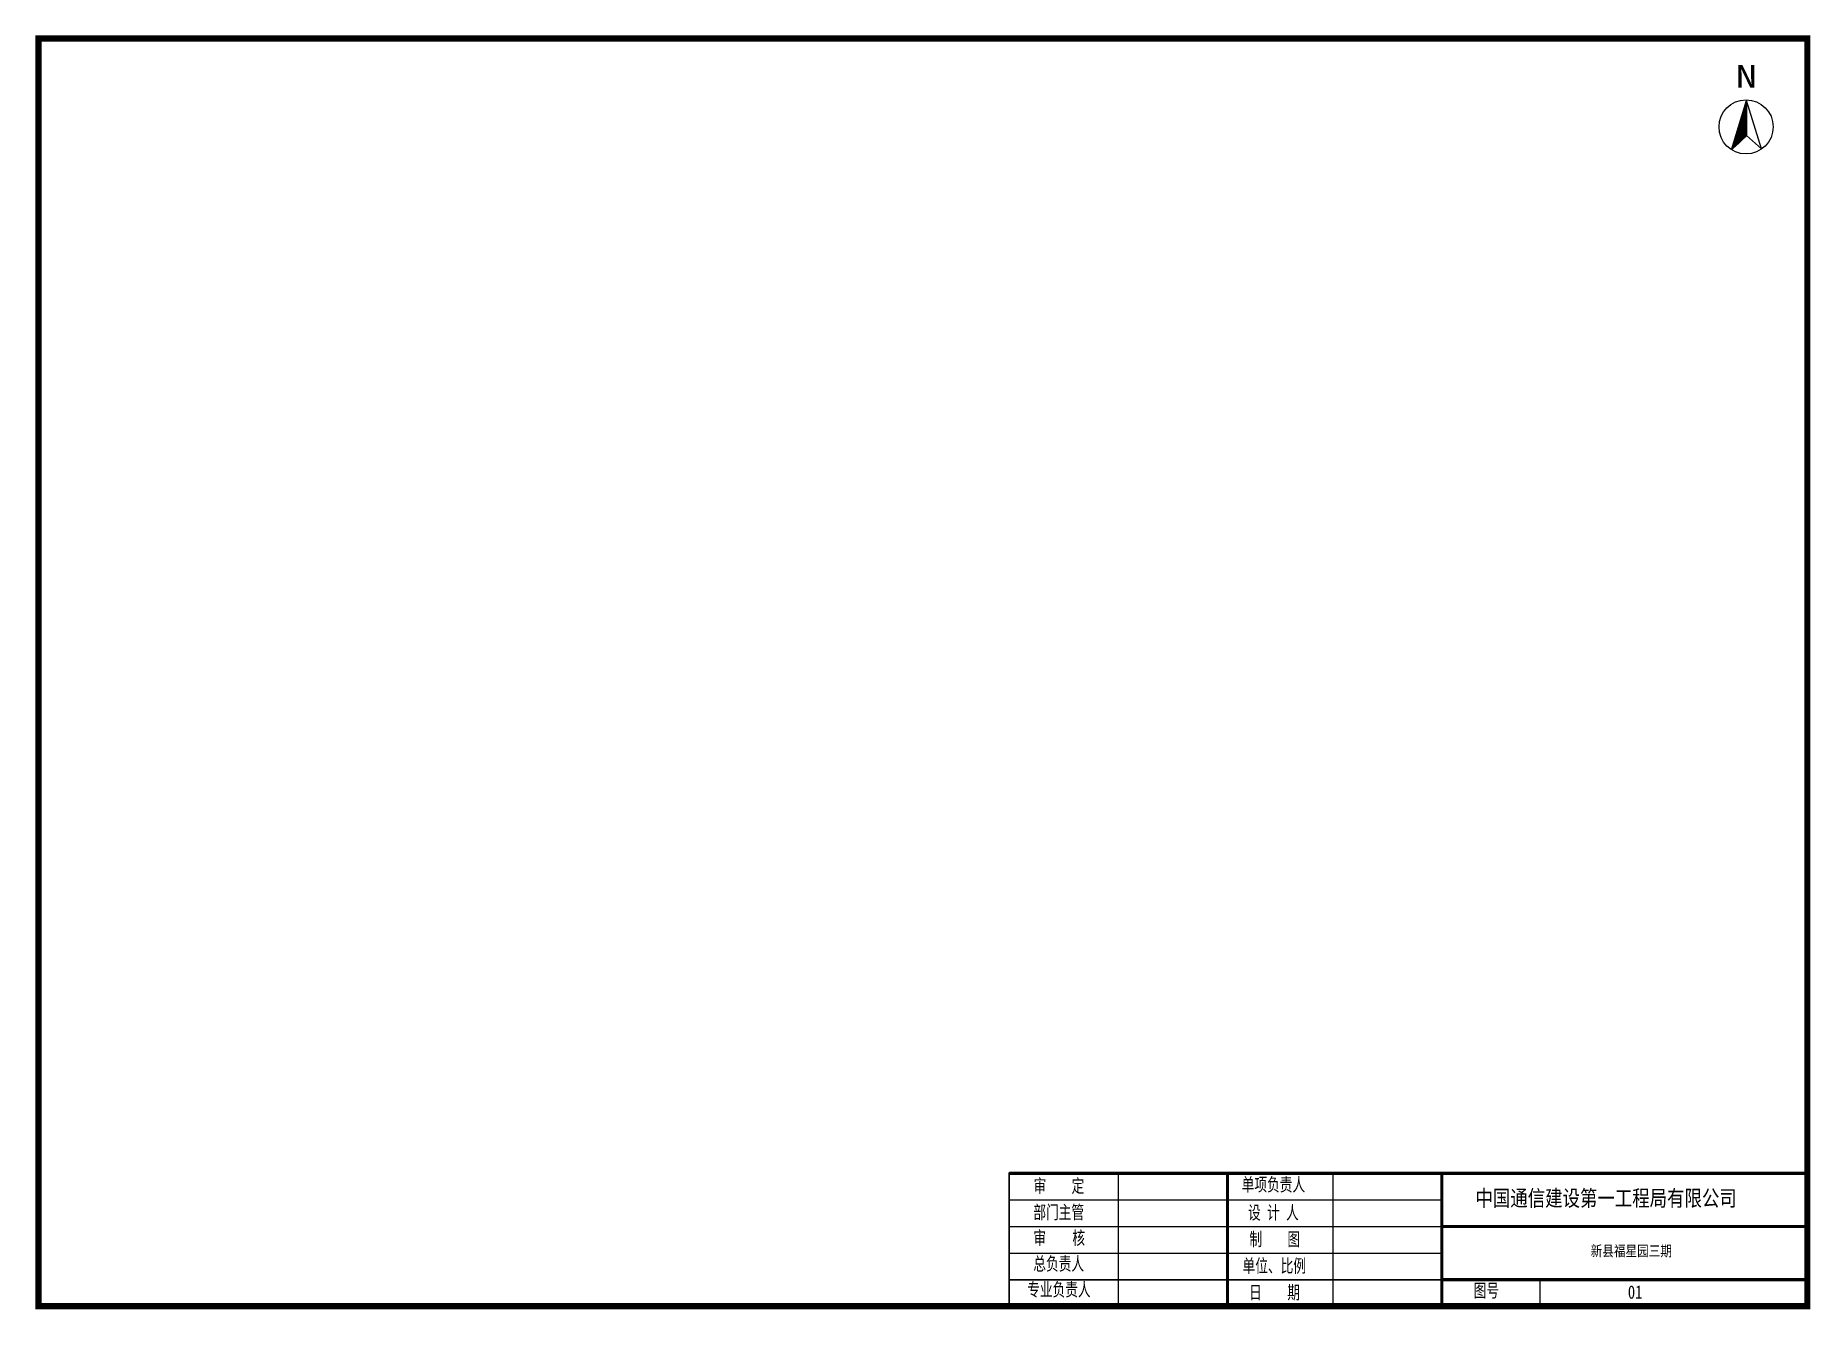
# Model space of a CAD drawing. Header units: millimetres. Extents: x 22949 to 23343, y -8916 to -8634.
import ezdxf
from ezdxf.enums import TextEntityAlignment as Align

# ---------------------------------------------------------------- set-up
doc = ezdxf.new("R2010")
doc.units = ezdxf.units.MM
doc.layers.add('2_RDCAD', color=1, linetype='Continuous')
doc.styles.add('CHINESE_H', font='', dxfattribs={"width": 0.8})
doc.styles.add('HZ', font='TXT', dxfattribs={"width": 0.7, "bigfont": 'HZTXT'})
doc.styles.add('宋体', font='', dxfattribs={"height": 3})
doc.styles.get('CHINESE_H').set_extended_font_data('SimSun')
doc.styles.get('宋体').set_extended_font_data('宋体')

# ---------------------------------------------------------------- blocks, each defined once
blk = doc.blocks.new('*X1')
at = {"color": 0}
for p, q in [((5.41, 12.53), (6, 13.12)), ((5.42, 12.56), (6, 13.14)), ((5.43, 12.61), (6, 13.18)), ((5.43, 12.59), (6, 13.16)), ((5.44, 12.64), (6, 13.19)), ((5.45, 12.66), (6, 13.21)), ((5.46, 12.69), (6, 13.23)), ((5.47, 12.74), (6, 13.27)), ((5.47, 12.71), (6, 13.25)), ((5.48, 12.76), (6, 13.28)), ((5.49, 12.79), (6, 13.3)), ((5.5, 12.82), (6, 13.32)), ((5.51, 12.87), (6, 13.35)), ((5.51, 12.84), (6, 13.34)), ((5.52, 12.89), (6, 13.37)), ((5.53, 12.92), (6, 13.39)), ((5.54, 12.97), (6, 13.42)), ((5.54, 12.94), (6, 13.41)), ((5.55, 12.99), (6, 13.44)), ((5.56, 13.02), (6, 13.46)), ((5.57, 13.05), (6, 13.48)), ((5.58, 13.1), (6, 13.51)), ((5.58, 13.07), (6, 13.49)), ((5.59, 13.12), (6, 13.53)), ((5.6, 13.15), (6, 13.55)), ((5.61, 13.17), (6, 13.57)), ((5.62, 13.22), (6, 13.6)), ((5.62, 13.2), (6, 13.58)), ((5.63, 13.25), (6, 13.62)), ((5.64, 13.28), (6, 13.64)), ((5.65, 13.3), (6, 13.65)), ((5.66, 13.35), (6, 13.69)), ((5.66, 13.33), (6, 13.67)), ((5.67, 13.38), (6, 13.71)), ((5.68, 13.4), (6, 13.72)), ((5.69, 13.45), (6, 13.76)), ((5.69, 13.43), (6, 13.74)), ((5.7, 13.48), (6, 13.78)), ((5.71, 13.51), (6, 13.8)), ((5.72, 13.53), (6, 13.81)), ((5.73, 13.58), (6, 13.85)), ((5.73, 13.56), (6, 13.83)), ((5.74, 13.61), (6, 13.87)), ((5.75, 13.63), (6, 13.88)), ((5.76, 13.66), (6, 13.9)), ((5.77, 13.71), (6, 13.94)), ((5.77, 13.69), (6, 13.92)), ((5.78, 13.74), (6, 13.95)), ((5.79, 13.76), (6, 13.97)), ((5.8, 13.81), (6, 14.01)), ((5.8, 13.79), (6, 13.99)), ((5.81, 13.84), (6, 14.03)), ((5.82, 13.86), (6, 14.04)), ((5.83, 13.89), (6, 14.06)), ((5.84, 13.94), (6, 14.1)), ((5.84, 13.92), (6, 14.08)), ((5.85, 13.97), (6, 14.11)), ((5.86, 13.99), (6, 14.13)), ((5.87, 14.02), (6, 14.15)), ((5.88, 14.07), (6, 14.18)), ((5.88, 14.04), (6, 14.17)), ((5.89, 14.09), (6, 14.2)), ((5.9, 14.12), (6, 14.22)), ((5.91, 14.15), (6, 14.24)), ((5.92, 14.2), (6, 14.27)), ((5.92, 14.17), (6, 14.26)), ((5.93, 14.22), (6, 14.29)), ((5.94, 14.25), (6, 14.31)), ((5.95, 14.3), (6, 14.34)), ((5.95, 14.27), (6, 14.33)), ((5.96, 14.32), (6, 14.36)), ((5.97, 14.35), (6, 14.38)), ((5.98, 14.38), (6, 14.4)), ((5.99, 14.43), (6, 14.43)), ((5.99, 14.4), (6, 14.41)), ((2.49, 3.08), (6, 6.58)), ((2.49, 3.05), (6, 6.57)), ((2.5, 3.1), (6, 6.6)), ((2.51, 3.13), (6, 6.62)), ((2.52, 3.15), (6, 6.64)), ((2.53, 3.21), (6, 6.67)), ((2.53, 3.18), (6, 6.65)), ((2.54, 3.23), (6, 6.69)), ((2.55, 3.26), (6, 6.71)), ((2.56, 3.31), (6, 6.74)), ((2.56, 3.28), (6, 6.72)), ((2.57, 3.33), (6, 6.76)), ((2.58, 3.36), (6, 6.78)), ((2.59, 3.38), (6, 6.8)), ((2.6, 3.44), (6, 6.83)), ((2.6, 3.41), (6, 6.81)), ((2.61, 3.46), (6, 6.85)), ((2.62, 3.49), (6, 6.87)), ((2.63, 3.51), (6, 6.88)), ((2.64, 3.56), (6, 6.92)), ((2.64, 3.54), (6, 6.9)), ((2.65, 3.59), (6, 6.94)), ((2.66, 3.61), (6, 6.95)), ((2.67, 3.64), (6, 6.97)), ((2.68, 3.69), (6, 7.01)), ((2.68, 3.67), (6, 6.99)), ((2.69, 3.72), (6, 7.02)), ((2.7, 3.74), (6, 7.04)), ((2.71, 3.79), (6, 7.08)), ((2.71, 3.77), (6, 7.06)), ((2.72, 3.82), (6, 7.1)), ((2.73, 3.84), (6, 7.11)), ((2.74, 3.87), (6, 7.13)), ((2.75, 3.92), (6, 7.17)), ((2.75, 3.9), (6, 7.15)), ((2.76, 3.95), (6, 7.18)), ((2.77, 3.97), (6, 7.2)), ((2.78, 4), (6, 7.22)), ((2.79, 4.05), (6, 7.25)), ((2.79, 4.02), (6, 7.24)), ((2.8, 4.07), (6, 7.27)), ((2.81, 4.1), (6, 7.29)), ((2.82, 4.13), (6, 7.31)), ((2.83, 4.18), (6, 7.34)), ((2.83, 4.15), (6, 7.33)), ((2.84, 4.2), (6, 7.36)), ((2.85, 4.23), (6, 7.38)), ((2.86, 4.28), (6, 7.41)), ((2.86, 4.25), (6, 7.4)), ((2.87, 4.3), (6, 7.43)), ((2.88, 4.33), (6, 7.45)), ((2.89, 4.36), (6, 7.47)), ((2.9, 4.41), (6, 7.5)), ((2.9, 4.38), (6, 7.48)), ((2.91, 4.43), (6, 7.52)), ((2.92, 4.46), (6, 7.54)), ((2.93, 4.48), (6, 7.56)), ((2.94, 4.53), (6, 7.59)), ((2.94, 4.51), (6, 7.57)), ((2.95, 4.56), (6, 7.61)), ((2.96, 4.59), (6, 7.63)), ((2.97, 4.64), (6, 7.66)), ((2.97, 4.61), (6, 7.64)), ((2.98, 4.66), (6, 7.68)), ((2.99, 4.69), (6, 7.7)), ((3, 4.71), (6, 7.71)), ((3.01, 4.76), (6, 7.75)), ((3.01, 4.74), (6, 7.73)), ((3.02, 4.79), (6, 7.77)), ((3.03, 4.82), (6, 7.79)), ((3.04, 4.84), (6, 7.8)), ((3.05, 4.89), (6, 7.84)), ((3.05, 4.87), (6, 7.82)), ((3.06, 4.92), (6, 7.86)), ((3.07, 4.94), (6, 7.87)), ((3.08, 4.97), (6, 7.89)), ((3.09, 5.02), (6, 7.93)), ((3.09, 4.99), (6, 7.91)), ((3.1, 5.05), (6, 7.94)), ((3.11, 5.07), (6, 7.96)), ((3.12, 5.12), (6, 8)), ((3.12, 5.1), (6, 7.98)), ((3.13, 5.15), (6, 8.01)), ((3.14, 5.17), (6, 8.03)), ((3.15, 5.2), (6, 8.05)), ((3.16, 5.25), (6, 8.09)), ((3.16, 5.22), (6, 8.07)), ((3.17, 5.28), (6, 8.1)), ((3.18, 5.3), (6, 8.12)), ((3.19, 5.33), (6, 8.14)), ((3.2, 5.38), (6, 8.17)), ((3.2, 5.35), (6, 8.16)), ((3.21, 5.4), (6, 8.19)), ((3.22, 5.43), (6, 8.21)), ((3.23, 5.48), (6, 8.24)), ((3.23, 5.45), (6, 8.23)), ((3.24, 5.51), (6, 8.26)), ((3.25, 5.53), (6, 8.28)), ((3.26, 5.56), (6, 8.3)), ((3.27, 5.61), (6, 8.33)), ((3.27, 5.58), (6, 8.32)), ((3.28, 5.63), (6, 8.35)), ((3.29, 5.66), (6, 8.37)), ((3.3, 5.68), (6, 8.39)), ((3.31, 5.74), (6, 8.42)), ((3.31, 5.71), (6, 8.4)), ((3.32, 5.76), (6, 8.44)), ((3.33, 5.79), (6, 8.46)), ((3.34, 5.81), (6, 8.47)), ((3.35, 5.86), (6, 8.51)), ((3.35, 5.84), (6, 8.49)), ((3.36, 5.89), (6, 8.53)), ((3.37, 5.91), (6, 8.55)), ((3.38, 5.97), (6, 8.58)), ((3.38, 5.94), (6, 8.56)), ((3.39, 5.99), (6, 8.6)), ((3.4, 6.02), (6, 8.62)), ((3.41, 6.04), (6, 8.63)), ((3.42, 6.09), (6, 8.67)), ((3.42, 6.07), (6, 8.65)), ((3.43, 6.12), (6, 8.69)), ((3.44, 6.14), (6, 8.7)), ((3.45, 6.17), (6, 8.72)), ((3.46, 6.22), (6, 8.76)), ((3.46, 6.2), (6, 8.74)), ((3.47, 6.25), (6, 8.78)), ((3.48, 6.27), (6, 8.79)), ((3.49, 6.3), (6, 8.81)), ((3.5, 6.35), (6, 8.85)), ((3.5, 6.32), (6, 8.83)), ((3.51, 6.37), (6, 8.86)), ((3.52, 6.4), (6, 8.88)), ((3.53, 6.45), (6, 8.92)), ((3.53, 6.43), (6, 8.9)), ((3.54, 6.48), (6, 8.93)), ((3.55, 6.5), (6, 8.95)), ((3.56, 6.53), (6, 8.97)), ((3.57, 6.58), (6, 9)), ((3.57, 6.55), (6, 8.99)), ((3.58, 6.6), (6, 9.02)), ((3.59, 6.63), (6, 9.04)), ((3.6, 6.66), (6, 9.06)), ((3.61, 6.71), (6, 9.09)), ((3.61, 6.68), (6, 9.08)), ((3.62, 6.73), (6, 9.11)), ((3.63, 6.76), (6, 9.13)), ((3.64, 6.81), (6, 9.16)), ((3.64, 6.78), (6, 9.15)), ((3.65, 6.83), (6, 9.18)), ((3.66, 6.86), (6, 9.2)), ((3.67, 6.89), (6, 9.22)), ((3.68, 6.94), (6, 9.25)), ((3.68, 6.91), (6, 9.23)), ((3.69, 6.96), (6, 9.27)), ((3.7, 6.99), (6, 9.29)), ((3.71, 7.01), (6, 9.31)), ((3.72, 7.06), (6, 9.34)), ((3.72, 7.04), (6, 9.32)), ((3.73, 7.09), (6, 9.36)), ((3.74, 7.12), (6, 9.38)), ((3.75, 7.14), (6, 9.39)), ((3.76, 7.19), (6, 9.43)), ((3.76, 7.17), (6, 9.41)), ((3.77, 7.22), (6, 9.45)), ((3.78, 7.24), (6, 9.46)), ((3.79, 7.29), (6, 9.5)), ((3.79, 7.27), (6, 9.48)), ((3.8, 7.32), (6, 9.52)), ((3.81, 7.35), (6, 9.54)), ((3.82, 7.37), (6, 9.55)), ((3.83, 7.42), (6, 9.59)), ((3.83, 7.4), (6, 9.57)), ((3.84, 7.45), (6, 9.61)), ((3.85, 7.47), (6, 9.62)), ((3.86, 7.5), (6, 9.64)), ((3.87, 7.55), (6, 9.68)), ((3.87, 7.52), (6, 9.66)), ((3.88, 7.58), (6, 9.69)), ((3.89, 7.6), (6, 9.71)), ((3.9, 7.63), (6, 9.73)), ((3.91, 7.68), (6, 9.76)), ((3.91, 7.65), (6, 9.75)), ((3.92, 7.7), (6, 9.78)), ((3.93, 7.73), (6, 9.8)), ((3.94, 7.78), (6, 9.84)), ((3.94, 7.75), (6, 9.82)), ((3.95, 7.81), (6, 9.85)), ((3.96, 7.83), (6, 9.87)), ((3.97, 7.86), (6, 9.89)), ((3.98, 7.91), (6, 9.92)), ((3.98, 7.88), (6, 9.91)), ((3.99, 7.93), (6, 9.94)), ((4, 7.96), (6, 9.96)), ((4.01, 7.98), (6, 9.98)), ((4.02, 8.04), (6, 10.01)), ((4.02, 8.01), (6, 9.99)), ((4.03, 8.06), (6, 10.03)), ((4.04, 8.09), (6, 10.05)), ((4.05, 8.14), (6, 10.08)), ((4.05, 8.11), (6, 10.07)), ((4.06, 8.16), (6, 10.1)), ((4.07, 8.19), (6, 10.12)), ((4.08, 8.22), (6, 10.14)), ((4.09, 8.27), (6, 10.17)), ((4.09, 8.24), (6, 10.15)), ((4.1, 8.29), (6, 10.19)), ((4.11, 8.32), (6, 10.21)), ((4.12, 8.34), (6, 10.22)), ((4.13, 8.39), (6, 10.26)), ((4.13, 8.37), (6, 10.24)), ((4.14, 8.42), (6, 10.28)), ((4.15, 8.45), (6, 10.3)), ((4.16, 8.47), (6, 10.31)), ((4.17, 8.52), (6, 10.35)), ((4.17, 8.5), (6, 10.33)), ((4.18, 8.55), (6, 10.37)), ((4.19, 8.57), (6, 10.38)), ((4.2, 8.62), (6, 10.42)), ((4.2, 8.6), (6, 10.4)), ((4.21, 8.65), (6, 10.44)), ((4.22, 8.68), (6, 10.45)), ((4.23, 8.7), (6, 10.47)), ((4.24, 8.75), (6, 10.51)), ((4.24, 8.73), (6, 10.49)), ((4.25, 8.78), (6, 10.53)), ((4.26, 8.8), (6, 10.54)), ((4.27, 8.83), (6, 10.56)), ((4.28, 8.88), (6, 10.6)), ((4.28, 8.85), (6, 10.58)), ((4.29, 8.91), (6, 10.61)), ((4.3, 8.93), (6, 10.63)), ((4.31, 8.98), (6, 10.67)), ((4.31, 8.96), (6, 10.65)), ((4.32, 9.01), (6, 10.68)), ((4.33, 9.03), (6, 10.7)), ((4.34, 9.06), (6, 10.72)), ((4.35, 9.11), (6, 10.75)), ((4.35, 9.08), (6, 10.74)), ((4.36, 9.14), (6, 10.77)), ((4.37, 9.16), (6, 10.79)), ((4.38, 9.19), (6, 10.81)), ((4.39, 9.24), (6, 10.84)), ((4.39, 9.21), (6, 10.83)), ((4.4, 9.26), (6, 10.86)), ((4.41, 9.29), (6, 10.88)), ((4.42, 9.31), (6, 10.9)), ((4.43, 9.37), (6, 10.93)), ((4.43, 9.34), (6, 10.91)), ((4.44, 9.39), (6, 10.95)), ((4.45, 9.42), (6, 10.97)), ((4.46, 9.47), (6, 11)), ((4.46, 9.44), (6, 10.98)), ((4.47, 9.49), (6, 11.02)), ((4.48, 9.52), (6, 11.04)), ((4.49, 9.54), (6, 11.06)), ((4.5, 9.6), (6, 11.09)), ((4.5, 9.57), (6, 11.07)), ((4.51, 9.62), (6, 11.11)), ((4.52, 9.65), (6, 11.13)), ((4.53, 9.67), (6, 11.14)), ((4.54, 9.72), (6, 11.18)), ((4.54, 9.7), (6, 11.16)), ((4.55, 9.75), (6, 11.2)), ((4.56, 9.77), (6, 11.21)), ((4.57, 9.8), (6, 11.23)), ((4.58, 9.85), (6, 11.27)), ((4.58, 9.83), (6, 11.25)), ((4.59, 9.88), (6, 11.29)), ((4.6, 9.9), (6, 11.3)), ((4.61, 9.95), (6, 11.34)), ((4.61, 9.93), (6, 11.32)), ((4.62, 9.98), (6, 11.36)), ((4.63, 10), (6, 11.37)), ((4.64, 10.03), (6, 11.39)), ((4.65, 10.08), (6, 11.43)), ((4.65, 10.06), (6, 11.41)), ((4.66, 10.11), (6, 11.44)), ((4.67, 10.13), (6, 11.46)), ((4.68, 10.16), (6, 11.48)), ((4.69, 10.21), (6, 11.52)), ((4.69, 10.18), (6, 11.5)), ((4.7, 10.23), (6, 11.53)), ((4.71, 10.26), (6, 11.55)), ((4.72, 10.31), (6, 11.59)), ((4.72, 10.29), (6, 11.57)), ((4.73, 10.34), (6, 11.6)), ((4.74, 10.36), (6, 11.62)), ((4.75, 10.39), (6, 11.64)), ((4.76, 10.44), (6, 11.67)), ((4.76, 10.41), (6, 11.66)), ((4.77, 10.46), (6, 11.69)), ((4.78, 10.49), (6, 11.71)), ((4.79, 10.52), (6, 11.73)), ((4.8, 10.57), (6, 11.76)), ((4.8, 10.54), (6, 11.74)), ((4.81, 10.59), (6, 11.78)), ((4.82, 10.62), (6, 11.8)), ((4.83, 10.64), (6, 11.82)), ((4.84, 10.69), (6, 11.85)), ((4.84, 10.67), (6, 11.83)), ((4.85, 10.72), (6, 11.87)), ((4.86, 10.75), (6, 11.89)), ((4.87, 10.8), (6, 11.92)), ((4.87, 10.77), (6, 11.9)), ((4.88, 10.82), (6, 11.94)), ((4.89, 10.85), (6, 11.96)), ((4.9, 10.87), (6, 11.97)), ((4.91, 10.92), (6, 12.01)), ((4.91, 10.9), (6, 11.99)), ((4.92, 10.95), (6, 12.03)), ((4.93, 10.98), (6, 12.05)), ((4.94, 11), (6, 12.06)), ((4.95, 11.05), (6, 12.1)), ((4.95, 11.03), (6, 12.08)), ((4.96, 11.08), (6, 12.12)), ((4.97, 11.1), (6, 12.13)), ((4.98, 11.15), (6, 12.17)), ((4.98, 11.13), (6, 12.15)), ((4.99, 11.18), (6, 12.19)), ((5, 11.21), (6, 12.2)), ((5.01, 11.23), (6, 12.22)), ((5.02, 11.28), (6, 12.26)), ((5.02, 11.26), (6, 12.24)), ((5.03, 11.31), (6, 12.28)), ((5.04, 11.33), (6, 12.29)), ((5.05, 11.36), (6, 12.31)), ((5.06, 11.41), (6, 12.35)), ((5.06, 11.38), (6, 12.33)), ((5.07, 11.44), (6, 12.36)), ((5.08, 11.46), (6, 12.38)), ((5.09, 11.49), (6, 12.4)), ((5.1, 11.54), (6, 12.43)), ((5.1, 11.51), (6, 12.42)), ((5.11, 11.56), (6, 12.45)), ((5.12, 11.59), (6, 12.47)), ((5.13, 11.64), (6, 12.5)), ((5.13, 11.61), (6, 12.49)), ((5.14, 11.67), (6, 12.52)), ((5.15, 11.69), (6, 12.54)), ((5.16, 11.72), (6, 12.56)), ((5.17, 11.77), (6, 12.59)), ((5.17, 11.74), (6, 12.58)), ((5.18, 11.79), (6, 12.61)), ((5.19, 11.82), (6, 12.63)), ((5.2, 11.84), (6, 12.65)), ((5.21, 11.9), (6, 12.68)), ((5.21, 11.87), (6, 12.66)), ((5.22, 11.92), (6, 12.7)), ((5.23, 11.95), (6, 12.72)), ((5.24, 11.97), (6, 12.73)), ((5.25, 12.02), (6, 12.77)), ((5.25, 12), (6, 12.75)), ((5.26, 12.05), (6, 12.79)), ((5.27, 12.07), (6, 12.81)), ((5.28, 12.13), (6, 12.84)), ((5.28, 12.1), (6, 12.82)), ((5.29, 12.15), (6, 12.86)), ((5.3, 12.18), (6, 12.88)), ((5.31, 12.2), (6, 12.89)), ((5.32, 12.25), (6, 12.93)), ((5.32, 12.23), (6, 12.91)), ((5.33, 12.28), (6, 12.95)), ((5.34, 12.3), (6, 12.96)), ((5.35, 12.33), (6, 12.98)), ((5.36, 12.38), (6, 13.02)), ((5.36, 12.36), (6, 13)), ((5.37, 12.41), (6, 13.04)), ((5.38, 12.43), (6, 13.05)), ((5.39, 12.48), (6, 13.09)), ((5.39, 12.46), (6, 13.07)), ((5.4, 12.51), (6, 13.11)), ((0.37, -3.8), (6, 1.83)), ((0.37, -3.82), (6, 1.81)), ((0.38, -3.77), (6, 1.85)), ((0.39, -3.75), (6, 1.86)), ((0.4, -3.7), (6, 1.9)), ((0.4, -3.72), (6, 1.88)), ((0.41, -3.67), (6, 1.92)), ((0.42, -3.65), (6, 1.93)), ((0.43, -3.62), (6, 1.95)), ((0.44, -3.57), (6, 1.99)), ((0.44, -3.59), (6, 1.97)), ((0.45, -3.54), (6, 2)), ((0.46, -3.52), (6, 2.02)), ((0.47, -3.49), (6, 2.04)), ((0.48, -3.44), (6, 2.08)), ((0.48, -3.47), (6, 2.06)), ((0.49, -3.42), (6, 2.09)), ((0.5, -3.39), (6, 2.11)), ((0.5, -3.71), (6, 1.79)), ((0.51, -3.36), (6, 2.13)), ((0.52, -3.31), (6, 2.16)), ((0.52, -3.34), (6, 2.15)), ((0.53, -3.29), (6, 2.18)), ((0.54, -3.26), (6, 2.2)), ((0.55, -3.21), (6, 2.23)), ((0.55, -3.24), (6, 2.22)), ((0.56, -3.19), (6, 2.25)), ((0.57, -3.16), (6, 2.27)), ((0.58, -3.13), (6, 2.29)), ((0.59, -3.08), (6, 2.32)), ((0.59, -3.11), (6, 2.3)), ((0.6, -3.06), (6, 2.34)), ((0.61, -3.03), (6, 2.36)), ((0.62, -3.01), (6, 2.38)), ((0.63, -2.95), (6, 2.41)), ((0.63, -2.98), (6, 2.39)), ((0.64, -2.93), (6, 2.43)), ((0.65, -2.9), (6, 2.45)), ((0.66, -2.88), (6, 2.46)), ((0.67, -2.83), (6, 2.5)), ((0.67, -2.85), (6, 2.48)), ((0.68, -2.8), (6, 2.52)), ((0.69, -2.78), (6, 2.53)), ((0.7, -2.72), (6, 2.57)), ((0.7, -2.75), (6, 2.55)), ((0.71, -2.7), (6, 2.59)), ((0.72, -2.67), (6, 2.61)), ((0.73, -2.65), (6, 2.62)), ((0.74, -2.6), (6, 2.66)), ((0.74, -2.62), (6, 2.64)), ((0.75, -2.57), (6, 2.68)), ((0.76, -2.55), (6, 2.69)), ((0.77, -2.52), (6, 2.71)), ((0.77, -3.45), (6, 1.77)), ((0.78, -2.47), (6, 2.75)), ((0.78, -2.49), (6, 2.73)), ((0.79, -2.44), (6, 2.76)), ((0.8, -2.42), (6, 2.78)), ((0.81, -2.37), (6, 2.82)), ((0.81, -2.39), (6, 2.8)), ((0.82, -2.34), (6, 2.84)), ((0.83, -2.32), (6, 2.85)), ((0.84, -2.29), (6, 2.87)), ((0.85, -2.24), (6, 2.91)), ((0.85, -2.26), (6, 2.89)), ((0.86, -2.21), (6, 2.92)), ((0.87, -2.19), (6, 2.94)), ((0.88, -2.16), (6, 2.96)), ((0.89, -2.11), (6, 2.99)), ((0.89, -2.14), (6, 2.98)), ((0.9, -2.09), (6, 3.01)), ((0.91, -2.06), (6, 3.03)), ((0.92, -2.03), (6, 3.05)), ((0.93, -1.98), (6, 3.08)), ((0.93, -2.01), (6, 3.07)), ((0.94, -1.96), (6, 3.1)), ((0.95, -1.93), (6, 3.12)), ((0.96, -1.88), (6, 3.15)), ((0.96, -1.91), (6, 3.14)), ((0.97, -1.86), (6, 3.17)), ((0.98, -1.83), (6, 3.19)), ((0.99, -1.8), (6, 3.21)), ((1, -1.75), (6, 3.24)), ((1, -1.78), (6, 3.22)), ((1.01, -1.73), (6, 3.26)), ((1.02, -1.7), (6, 3.28)), ((1.03, -1.68), (6, 3.29)), ((1.04, -1.63), (6, 3.33)), ((1.04, -1.65), (6, 3.31)), ((1.04, -3.2), (6, 1.76)), ((1.05, -1.6), (6, 3.35)), ((1.06, -1.57), (6, 3.37)), ((1.07, -1.55), (6, 3.38)), ((1.08, -1.5), (6, 3.42)), ((1.08, -1.52), (6, 3.4)), ((1.09, -1.47), (6, 3.44)), ((1.1, -1.45), (6, 3.45)), ((1.11, -1.4), (6, 3.49)), ((1.11, -1.42), (6, 3.47)), ((1.12, -1.37), (6, 3.51)), ((1.13, -1.34), (6, 3.52)), ((1.14, -1.32), (6, 3.54)), ((1.15, -1.27), (6, 3.58)), ((1.15, -1.29), (6, 3.56)), ((1.16, -1.24), (6, 3.6)), ((1.17, -1.22), (6, 3.61)), ((1.18, -1.19), (6, 3.63)), ((1.19, -1.14), (6, 3.67)), ((1.19, -1.17), (6, 3.65)), ((1.2, -1.11), (6, 3.68)), ((1.21, -1.09), (6, 3.7)), ((1.22, -1.04), (6, 3.74)), ((1.22, -1.06), (6, 3.72)), ((1.23, -1.01), (6, 3.75)), ((1.24, -0.99), (6, 3.77)), ((1.25, -0.96), (6, 3.79)), ((1.26, -0.91), (6, 3.83)), ((1.26, -0.94), (6, 3.81)), ((1.27, -0.88), (6, 3.84)), ((1.28, -0.86), (6, 3.86)), ((1.29, -0.83), (6, 3.88)), ((1.3, -0.78), (6, 3.91)), ((1.3, -0.81), (6, 3.9)), ((1.31, -0.76), (6, 3.93)), ((1.32, -0.73), (6, 3.95)), ((1.32, -2.94), (6, 1.74)), ((1.33, -0.71), (6, 3.97)), ((1.34, -0.65), (6, 4)), ((1.34, -0.68), (6, 3.98)), ((1.35, -0.63), (6, 4.02)), ((1.36, -0.6), (6, 4.04)), ((1.37, -0.55), (6, 4.07)), ((1.37, -0.58), (6, 4.06)), ((1.38, -0.53), (6, 4.09)), ((1.39, -0.5), (6, 4.11)), ((1.4, -0.48), (6, 4.13)), ((1.41, -0.42), (6, 4.16)), ((1.41, -0.45), (6, 4.14)), ((1.42, -0.4), (6, 4.18)), ((1.43, -0.37), (6, 4.2)), ((1.44, -0.35), (6, 4.21)), ((1.45, -0.3), (6, 4.25)), ((1.45, -0.32), (6, 4.23)), ((1.46, -0.27), (6, 4.27)), ((1.47, -0.25), (6, 4.28)), ((1.48, -0.19), (6, 4.32)), ((1.48, -0.22), (6, 4.3)), ((1.49, -0.17), (6, 4.34)), ((1.5, -0.14), (6, 4.36)), ((1.51, -0.12), (6, 4.37)), ((1.52, -0.07), (6, 4.41)), ((1.52, -0.09), (6, 4.39)), ((1.53, -0.04), (6, 4.43)), ((1.54, -0.02), (6, 4.44)), ((1.55, 0.01), (6, 4.46)), ((1.56, 0.06), (6, 4.5)), ((1.56, 0.04), (6, 4.48)), ((1.57, 0.09), (6, 4.51)), ((1.58, 0.11), (6, 4.53)), ((1.59, 0.14), (6, 4.55)), ((1.59, -2.69), (6, 1.72)), ((1.6, 0.19), (6, 4.59)), ((1.6, 0.16), (6, 4.57)), ((1.61, 0.21), (6, 4.6)), ((1.62, 0.24), (6, 4.62)), ((1.63, 0.29), (6, 4.66)), ((1.63, 0.27), (6, 4.64)), ((1.64, 0.32), (6, 4.67)), ((1.65, 0.34), (6, 4.69)), ((1.66, 0.37), (6, 4.71)), ((1.67, 0.42), (6, 4.74)), ((1.67, 0.39), (6, 4.73)), ((1.68, 0.44), (6, 4.76)), ((1.69, 0.47), (6, 4.78)), ((1.7, 0.5), (6, 4.8)), ((1.71, 0.55), (6, 4.83)), ((1.71, 0.52), (6, 4.82)), ((1.72, 0.57), (6, 4.85)), ((1.73, 0.6), (6, 4.87)), ((1.74, 0.62), (6, 4.89)), ((1.75, 0.67), (6, 4.92)), ((1.75, 0.65), (6, 4.9)), ((1.76, 0.7), (6, 4.94)), ((1.77, 0.73), (6, 4.96)), ((1.78, 0.78), (6, 4.99)), ((1.78, 0.75), (6, 4.97)), ((1.79, 0.8), (6, 5.01)), ((1.8, 0.83), (6, 5.03)), ((1.81, 0.85), (6, 5.05)), ((1.82, 0.9), (6, 5.08)), ((1.82, 0.88), (6, 5.06)), ((1.83, 0.93), (6, 5.1)), ((1.84, 0.96), (6, 5.12)), ((1.85, 0.98), (6, 5.13)), ((1.86, 1.03), (6, 5.17)), ((1.86, 1.01), (6, 5.15)), ((1.86, -2.43), (6, 1.7)), ((1.87, 1.06), (6, 5.19)), ((1.88, 1.08), (6, 5.2)), ((1.89, 1.13), (6, 5.24)), ((1.89, 1.11), (6, 5.22)), ((1.9, 1.16), (6, 5.26)), ((1.91, 1.19), (6, 5.27)), ((1.92, 1.21), (6, 5.29)), ((1.93, 1.26), (6, 5.33)), ((1.93, 1.24), (6, 5.31)), ((1.94, 1.29), (6, 5.35)), ((1.95, 1.31), (6, 5.36)), ((1.96, 1.34), (6, 5.38)), ((1.97, 1.39), (6, 5.42)), ((1.97, 1.36), (6, 5.4)), ((1.98, 1.42), (6, 5.43)), ((1.99, 1.44), (6, 5.45)), ((2, 1.47), (6, 5.47)), ((2.01, 1.52), (6, 5.5)), ((2.01, 1.49), (6, 5.49)), ((2.02, 1.54), (6, 5.52)), ((2.03, 1.57), (6, 5.54)), ((2.04, 1.62), (6, 5.58)), ((2.04, 1.59), (6, 5.56)), ((2.05, 1.65), (6, 5.59)), ((2.06, 1.67), (6, 5.61)), ((2.07, 1.7), (6, 5.63)), ((2.08, 1.75), (6, 5.66)), ((2.08, 1.72), (6, 5.65)), ((2.09, 1.77), (6, 5.68)), ((2.1, 1.8), (6, 5.7)), ((2.11, 1.82), (6, 5.72)), ((2.12, 1.88), (6, 5.75)), ((2.12, 1.85), (6, 5.73)), ((2.13, 1.9), (6, 5.77)), ((2.14, 1.93), (6, 5.79)), ((2.14, -2.17), (6, 1.69)), ((2.15, 1.95), (6, 5.81)), ((2.16, 2), (6, 5.84)), ((2.16, 1.98), (6, 5.82)), ((2.17, 2.03), (6, 5.86)), ((2.18, 2.05), (6, 5.88)), ((2.19, 2.11), (6, 5.91)), ((2.19, 2.08), (6, 5.89)), ((2.2, 2.13), (6, 5.93)), ((2.21, 2.16), (6, 5.95)), ((2.22, 2.18), (6, 5.96)), ((2.23, 2.23), (6, 6)), ((2.23, 2.21), (6, 5.98)), ((2.24, 2.26), (6, 6.02)), ((2.25, 2.28), (6, 6.03)), ((2.26, 2.31), (6, 6.05)), ((2.27, 2.36), (6, 6.09)), ((2.27, 2.34), (6, 6.07)), ((2.28, 2.39), (6, 6.11)), ((2.29, 2.41), (6, 6.12)), ((2.3, 2.46), (6, 6.16)), ((2.3, 2.44), (6, 6.14)), ((2.31, 2.49), (6, 6.18)), ((2.32, 2.52), (6, 6.19)), ((2.33, 2.54), (6, 6.21)), ((2.34, 2.59), (6, 6.25)), ((2.34, 2.57), (6, 6.23)), ((2.35, 2.62), (6, 6.26)), ((2.36, 2.64), (6, 6.28)), ((2.37, 2.67), (6, 6.3)), ((2.38, 2.72), (6, 6.34)), ((2.38, 2.69), (6, 6.32)), ((2.39, 2.75), (6, 6.35)), ((2.4, 2.77), (6, 6.37)), ((2.41, 2.8), (6, 6.39)), ((2.41, -1.92), (6, 1.67)), ((2.42, 2.85), (6, 6.42)), ((2.42, 2.82), (6, 6.41)), ((2.43, 2.87), (6, 6.44)), ((2.44, 2.9), (6, 6.46)), ((2.45, 2.95), (6, 6.49)), ((2.45, 2.92), (6, 6.48)), ((2.46, 2.98), (6, 6.51)), ((2.47, 3), (6, 6.53)), ((2.48, 3.03), (6, 6.55)), ((2.69, -1.66), (6, 1.65)), ((2.96, -1.41), (6, 1.63)), ((3.23, -1.15), (6, 1.62)), ((3.51, -0.9), (6, 1.6)), ((3.78, -0.64), (6, 1.58)), ((4.05, -0.38), (6, 1.56)), ((4.33, -0.13), (6, 1.54)), ((4.6, 0.13), (6, 1.53)), ((4.87, 0.38), (6, 1.51)), ((5.15, 0.64), (6, 1.49)), ((5.42, 0.89), (6, 1.47)), ((5.69, 1.15), (6, 1.46)), ((5.97, 1.41), (6, 1.44))]:
    blk.add_line(p, q, dxfattribs=at)
blk = doc.blocks.new('zw$1E3A')
at = {"color": 7, "lineweight": -3}
for p, q in [((375.87, 257.02), (379.25, 267.99)), ((382.57, 257.26), (379.25, 267.99)), ((379.25, 267.99), (379.25, 260.19)), ((375.87, 257.02), (379.25, 260.19)), ((379.25, 260.19), (382.57, 257.26))]:
    blk.add_line(p, q, dxfattribs=at)
at = {"color": 7}
for p, q in [((215.8, 30.18), (392.7, 30.18)), ((215.8, 30.18), (392.7, 30.18)), ((239.96, 30.18), (239.96, 0.7)), ((264.21, 30.18), (264.21, 0.7)), ((264.21, 0.7), (264.21, 30.18)), ((264.21, 30.18), (264.21, 0.7)), ((264.21, 30.18), (264.21, 24.29)), ((287.51, 30.18), (287.51, 0.7)), ((287.51, 30.18), (287.51, 0.7)), ((311.68, 30.18), (311.68, 0.7)), ((311.68, 30.18), (311.68, 0.7)), ((311.68, 30.18), (311.68, 0.7)), ((215.8, 24.29), (311.68, 24.29)), ((215.8, 24.29), (311.68, 24.29)), ((311.68, 24.29), (311.68, 18.39)), ((215.8, 18.39), (311.68, 18.39)), ((215.8, 18.39), (311.68, 18.39)), ((311.68, 18.39), (392.7, 18.39)), ((215.8, 12.49), (311.68, 12.49)), ((215.8, 12.49), (311.68, 12.49)), ((215.8, 6.6), (392.7, 6.6)), ((311.68, 6.6), (215.8, 6.6)), ((311.68, 6.6), (392.7, 6.6)), ((333.4, 6.6), (333.4, 0.7)), ((333.4, 6.6), (333.4, 0.7)), ((392.7, 0.7), (215.8, 0.7)), ((392.7, 0.7), (215.8, 0.7))]:
    blk.add_line(p, q, dxfattribs=at)
at = {"color": 7, "const_width": 1.4}
blk.add_lwpolyline([(0.7, 0.7), (0.7, 281.7), (392.7, 281.7), (392.7, 0.7)], close=True, dxfattribs=at)
at = {"color": 7}
for points, const_width in [([(215.8, 30.18), (392.7, 30.18)], 0.688), ([(215.8, 30.18), (215.8, 0.7), (392.7, 0.7), (392.7, 30.18), (215.8, 30.18)], 0.393), ([(215.8, 30.18), (215.8, 0.7), (215.8, 30.18), (392.7, 30.18), (392.7, 0.7), (215.8, 0.7)], 0.344), ([(215.8, 30.18), (392.7, 30.18), (392.7, 0.7), (215.8, 0.7), (215.8, 30.18)], 0.344), ([(264.21, 30.18), (264.21, 0.7)], 0.688), ([(264.21, 30.18), (264.21, 0.7)], 0.344), ([(264.21, 30.18), (264.21, 0.7)], 0.246), ([(311.68, 30.18), (311.68, 0.7)], 0.688), ([(311.68, 30.18), (311.68, 0.7)], 0.344), ([(311.68, 30.18), (311.68, 6.6), (311.68, 0.7)], 0.246), ([(311.68, 18.39), (392.7, 18.39)], 0.688), ([(311.68, 18.39), (392.7, 18.39)], 0.344), ([(311.68, 18.39), (392.7, 18.39)], 0.246), ([(311.68, 6.6), (392.7, 6.6)], 0.688)]:
    blk.add_lwpolyline(points, dxfattribs=dict(at, const_width=const_width))
at = {"color": 7, "lineweight": -3}
blk.add_circle((379.13, 262.14), 6, dxfattribs=at)
at = {"color": 7, "lineweight": -3, "xscale": 0.5999999940395356, "yscale": 0.6000000014901162, "zscale": 0.6000000000002701, "rotation": 3.557390228e-07}
blk.add_blockref('*X1', (375.65, 259.32), dxfattribs=at)
at = {"color": 7, "lineweight": -3, "style": 'CHINESE_H', "width": 1.4}
blk.add_text('N', height=5, dxfattribs=at).set_placement((379.19, 270.82), align=Align.CENTER)
at = {"color": 7, "attachment_point": 1, "style": 'HZ'}
for s, insert, char_height, width in [('{\\fSimSun|b0|i0|c134|p2;\\H1.2x;审    定}', (221.21, 28.88), 2.457, 15.6086), ('{\\fSimSun|b0|i0|c134|p2;单项负责人}', (267.33, 29.17), 2.9484, 18.6614), ('{\\fSimSun|b0|i0|c134|p2;\\H1.2x;部门主管}', (221.16, 23.05), 2.457, 15.6086), ('{\\fSimSun|b0|i0|c134|p2;设 计 人}', (268.73, 22.96), 2.9484, 16.4777), ('{\\fSimSun|b0|i0|c134|p2;审  \\fArial|b0|i0|c0|p32;  \\fSimSun|b0|i0|c134|p2; 核}', (221.18, 17.35), 2.9484, 17.232), ('{\\fSimSun|b0|i0|c134|p2;制    图}', (269.05, 17.06), 2.9484, 13.579), ('{\\fSimSun|b0|i0|c134|p2;\\H1.2x;总负责人}', (221.16, 11.63), 2.457, 21.7694), ('{\\fSimSun|b0|i0|c134|p2;单位、比例}', (267.52, 11.16), 2.9484, 21.7694), ('{\\fSimSun|b0|i0|c134|p2;专业负责人}', (219.79, 5.91), 2.9484, 21.7694), ('{\\fSimSun|b0|i0|c134|p2;日    期}', (269, 5.26), 2.9484, 15.0641), ('{\\fSimSun|b0|i0|c134|p2;图号}', (318.75, 5.68), 2.9484, 9.3295)]:
    blk.add_mtext(s, dxfattribs=dict(at, insert=insert, char_height=char_height, width=width))
at = {"layer": '2_RDCAD', "color": 7, "linetype": 'Continuous', "style": '宋体', "width": 0.8}
for s, height, p in [('中国通信建设第一工程局有限公司', 3.5381, (319.15, 22.91)), ('新县福星园三期', 2.359, (344.68, 11.8))]:
    blk.add_text(s, height=height, dxfattribs=at).set_placement(p)
at = {"layer": '2_RDCAD', "color": 7, "style": '宋体', "width": 0.8}
blk.add_text('01', height=2.948, dxfattribs=at).set_placement((354.53, 2.39), align=Align.CENTER)
blk = doc.blocks.new('11新块')
blk.add_blockref('zw$1E3A', (-1.33, -282.57))

msp = doc.modelspace()

# ---------------------------------------------------------------- block references
msp.add_blockref('11新块', (22950.71, -8633.58))

doc.saveas('drawing.dxf')
